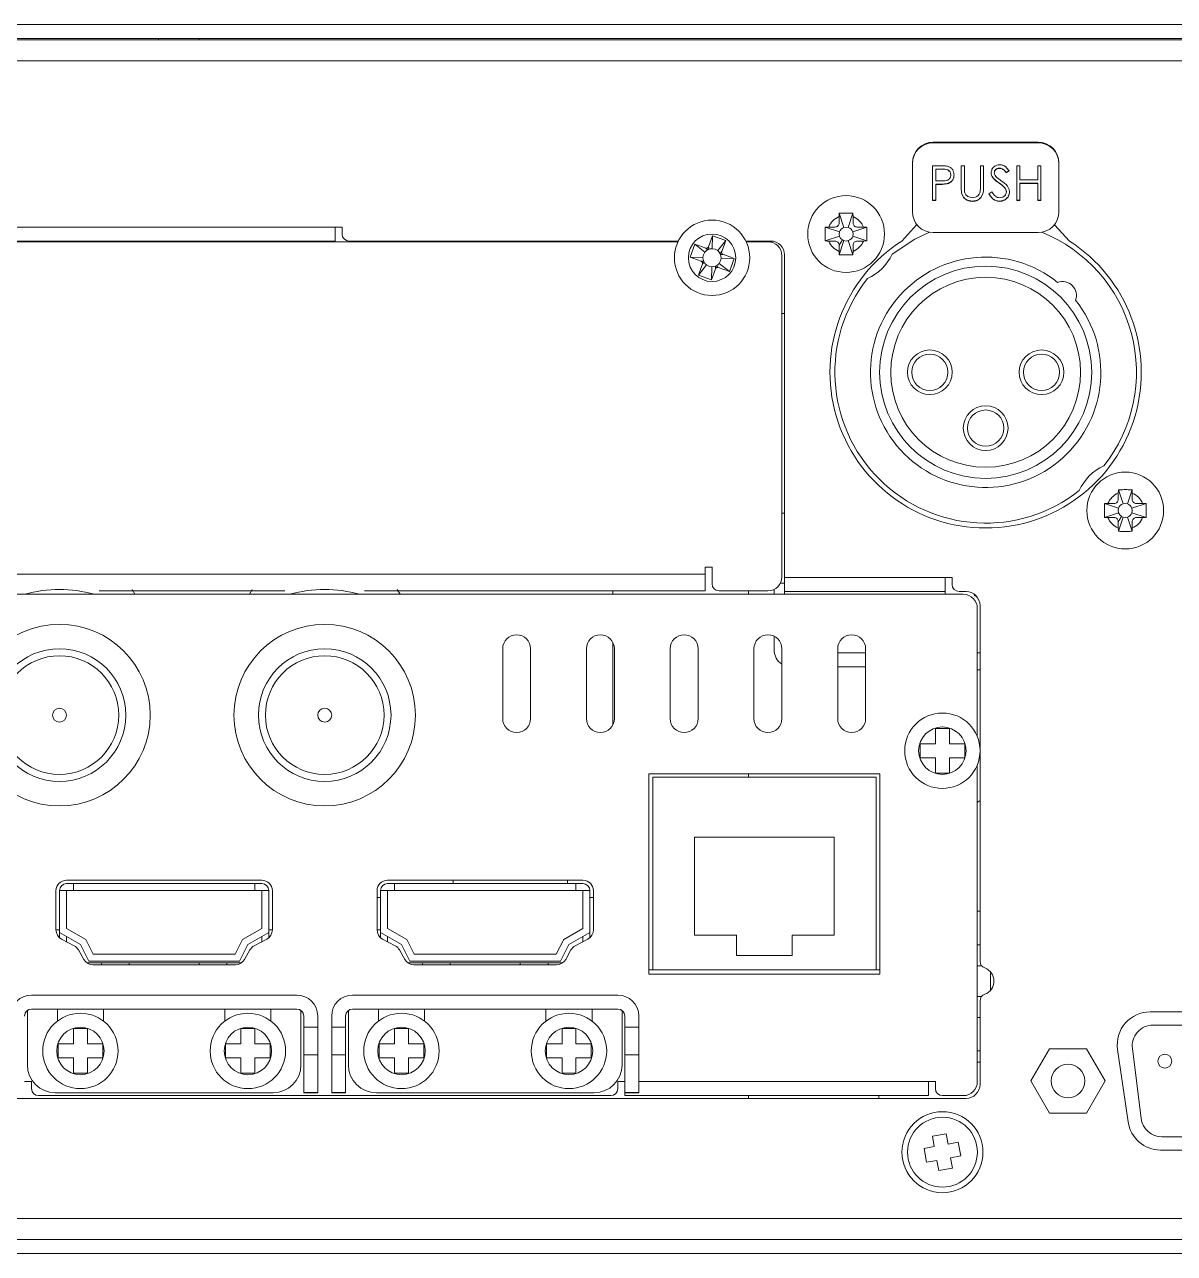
# Model space of a CAD drawing. Header units: millimetres. Extents: x 5 to 589, y 5 to 415.
# Drawn here: x 185.5 to 226.68, y 325.7 to 369.7 of the extents above; entities that cross this region are included whole.
import ezdxf

# ---------------------------------------------------------------- set-up
doc = ezdxf.new("R2010")
doc.units = ezdxf.units.MM

msp = doc.modelspace()

# ---------------------------------------------------------------- linework, layer by layer
at = {"color": 7, "linetype": 'Continuous', "lineweight": 15}
for p, q in [((83.7734, 369.699), (298.2734, 369.699)), ((83.7734, 369.199), (298.2734, 369.199)), ((190.2984, 369.199), (190.2984, 369.149)), ((191.7484, 369.149), (191.7484, 369.199)), ((84.2234, 369.149), (297.8234, 369.149)), ((84.2234, 368.399), (297.8234, 368.399)), ((218.0456, 365.4876), (218.0456, 365.4658)), ((221.7956, 365.4876), (218.0456, 365.4876)), ((221.7956, 365.4658), (218.0456, 365.4658)), ((221.7956, 365.4658), (221.7956, 365.4876)), ((217.2956, 364.7186), (217.2956, 364.7404)), ((217.2956, 364.7186), (217.2956, 362.999)), ((218.0187, 364.6468), (218.2639, 364.6468)), ((218.0187, 363.4015), (218.0187, 364.6468)), ((218.1309, 364.5277), (218.1309, 364.519)), ((218.3595, 364.5277), (218.1309, 364.5277)), ((218.3595, 364.519), (218.1309, 364.519)), ((218.1309, 364.519), (218.1309, 364.104)), ((218.3595, 364.5277), (218.3595, 364.519)), ((218.6758, 364.321), (218.6758, 364.3122)), ((219.0444, 364.6468), (219.1566, 364.6468)), ((219.0444, 363.8947), (219.0444, 364.6468)), ((219.1566, 364.6468), (219.1566, 363.9007)), ((219.7335, 364.6468), (219.8457, 364.6468)), ((219.7335, 363.9007), (219.7335, 364.6468)), ((219.8457, 364.6468), (219.8457, 363.8947)), ((220.2303, 364.402), (220.2303, 364.3933)), ((220.4136, 364.5597), (220.4136, 364.551)), ((220.7591, 364.4766), (220.6577, 364.4)), ((220.7591, 364.4679), (220.6577, 364.3913)), ((220.6577, 364.4), (220.6577, 364.3913)), ((221.0316, 364.6468), (221.1437, 364.6468)), ((221.0316, 363.4015), (221.0316, 364.6468)), ((221.1437, 364.6468), (221.1437, 364.1359)), ((221.7848, 364.6468), (221.897, 364.6468)), ((221.7848, 364.1359), (221.7848, 364.6468)), ((221.897, 364.6468), (221.897, 363.4015)), ((222.5456, 364.7404), (222.5456, 364.7186)), ((222.5456, 364.7186), (222.5456, 362.999)), ((218.1309, 364.104), (218.3498, 364.1012)), ((218.2203, 363.985), (218.1309, 363.985)), ((218.1309, 363.985), (218.1309, 363.9762)), ((218.1309, 363.9762), (218.1309, 363.4015)), ((218.2203, 363.9762), (218.1309, 363.9762)), ((218.2203, 363.985), (218.2203, 363.9762)), ((218.5386, 364.0054), (218.5386, 363.9967)), ((219.1565, 363.8911), (219.1565, 363.8824)), ((220.188, 364.2072), (220.188, 364.1985)), ((220.3928, 364.0378), (220.3928, 364.0291)), ((221.1437, 364.1359), (221.7848, 364.1359)), ((221.7848, 364.0169), (221.1437, 364.0169)), ((221.1437, 364.0169), (221.1437, 364.0082)), ((221.1437, 364.0082), (221.1437, 363.4015)), ((221.7848, 364.0082), (221.1437, 364.0082)), ((221.7848, 364.0169), (221.7848, 364.0082)), ((221.7848, 363.4015), (221.7848, 364.0082)), ((219.0667, 363.641), (219.0667, 363.6322)), ((220.038, 363.6417), (220.1436, 363.7048)), ((220.6182, 363.8393), (220.6182, 363.8306)), ((220.663, 363.717), (220.663, 363.7083)), ((218.1309, 363.4102), (218.0187, 363.4102)), ((218.1309, 363.4015), (218.0187, 363.4015)), ((219.4573, 363.3783), (219.4573, 363.3696)), ((220.4181, 363.3783), (220.4181, 363.3696)), ((221.1437, 363.4102), (221.0316, 363.4102)), ((221.1437, 363.4015), (221.0316, 363.4015)), ((221.897, 363.4102), (221.7848, 363.4102)), ((221.897, 363.4015), (221.7848, 363.4015)), ((214.6706, 362.8211), (214.6727, 362.9427)), ((214.6706, 362.8211), (214.6706, 362.599)), ((214.8415, 362.4362), (214.6727, 362.9427)), ((214.9996, 362.4362), (215.1685, 362.9427)), ((215.1685, 362.9427), (215.1706, 362.8211)), ((215.1706, 362.599), (215.1706, 362.8211)), ((196.6184, 362.449), (169.6184, 362.449)), ((196.8684, 362.449), (196.6184, 362.449)), ((196.6184, 362.449), (196.6184, 361.949)), ((196.8684, 362.199), (196.8684, 362.449)), ((210.1416, 362.1393), (209.9965, 361.7397)), ((210.1292, 361.6739), (210.1416, 362.1393)), ((210.6116, 361.9686), (210.1416, 362.1393)), ((214.1769, 362.4469), (214.2985, 362.449)), ((214.6834, 362.278), (214.1769, 362.4469)), ((214.5206, 362.449), (214.2985, 362.449)), ((215.1577, 362.278), (215.6643, 362.4469)), ((215.5427, 362.449), (215.3206, 362.449)), ((215.5427, 362.449), (215.6643, 362.4469)), ((217.4553, 362.5362), (216.9184, 361.948)), ((221.7956, 362.249), (218.0456, 362.249)), ((222.9184, 361.948), (222.384, 362.534)), ((157.342, 361.924), (208.8991, 361.924)), ((196.6184, 361.949), (169.6184, 361.949)), ((196.6184, 361.949), (196.6184, 361.924)), ((208.9112, 361.949), (197.1184, 361.949)), ((204.0284, 361.924), (204.0284, 361.949)), ((208.0956, 361.924), (208.0956, 361.949)), ((209.5009, 361.84), (209.3303, 361.37)), ((209.9005, 361.6949), (209.5009, 361.84)), ((209.8658, 361.5508), (209.5009, 361.84)), ((210.3224, 361.6037), (210.6116, 361.9686)), ((210.4664, 361.569), (210.6116, 361.9686)), ((212.2184, 361.949), (211.3299, 361.949)), ((211.342, 361.924), (212.1206, 361.924)), ((214.6834, 362.1199), (214.1769, 361.9511)), ((214.2985, 361.949), (214.5206, 361.949)), ((214.6706, 361.799), (214.7881, 361.987)), ((214.6706, 361.799), (214.6706, 361.5769)), ((214.8415, 361.9618), (214.6727, 361.4553)), ((214.7881, 361.987), (214.8415, 361.9618)), ((214.9996, 361.9618), (215.1685, 361.4553)), ((215.1577, 362.1199), (215.6643, 361.9511)), ((215.1706, 361.5769), (215.1706, 361.799)), ((215.3206, 361.949), (215.5427, 361.949)), ((215.6643, 361.9511), (215.5427, 361.949)), ((209.3303, 361.37), (209.7299, 361.2249)), ((209.7957, 361.3576), (209.3303, 361.37)), ((210.4454, 361.3403), (210.9109, 361.328)), ((210.9109, 361.328), (210.5112, 361.4731)), ((210.7402, 360.858), (210.9109, 361.328)), ((212.6206, 361.424), (212.6206, 349.924)), ((212.7184, 349.899), (212.7184, 361.449)), ((214.6727, 361.4553), (214.6706, 361.5769)), ((215.1706, 361.5769), (215.1685, 361.4553)), ((209.7747, 361.129), (209.6296, 360.7294)), ((209.9187, 361.0943), (209.6296, 360.7294)), ((210.1119, 361.0241), (210.0995, 360.5587)), ((210.0995, 360.5587), (210.2447, 360.9583)), ((210.3406, 361.0031), (210.7402, 360.858)), ((210.3753, 361.1471), (210.7402, 360.858)), ((209.6296, 360.7294), (210.0995, 360.5587)), ((212.7184, 359.349), (212.6206, 359.349)), ((224.6706, 352.9211), (224.6727, 353.0427)), ((224.6706, 352.9211), (224.6706, 352.699)), ((224.8415, 352.5362), (224.6727, 353.0427)), ((224.9996, 352.5362), (225.1685, 353.0427)), ((225.1685, 353.0427), (225.1706, 352.9211)), ((225.1706, 352.699), (225.1706, 352.9211)), ((224.1769, 352.5469), (224.2984, 352.549)), ((224.6834, 352.378), (224.1769, 352.5469)), ((224.5206, 352.549), (224.2984, 352.549)), ((225.1577, 352.378), (225.6643, 352.5469)), ((225.5427, 352.549), (225.3206, 352.549)), ((225.5427, 352.549), (225.6643, 352.5469)), ((212.6206, 352.199), (212.7184, 352.199)), ((224.6834, 352.2199), (224.1769, 352.0511)), ((224.2984, 352.049), (224.5206, 352.049)), ((224.6706, 351.899), (224.7881, 352.087)), ((224.8415, 352.0618), (224.6727, 351.5553)), ((224.7881, 352.087), (224.8415, 352.0618)), ((224.9996, 352.0618), (225.1685, 351.5553)), ((225.1577, 352.2199), (225.6643, 352.0511)), ((225.3206, 352.049), (225.5427, 352.049)), ((225.6643, 352.0511), (225.5427, 352.049)), ((224.6706, 351.899), (224.6706, 351.6769)), ((224.6727, 351.5553), (224.6706, 351.6769)), ((225.1706, 351.6769), (225.1685, 351.5553)), ((225.1706, 351.6769), (225.1706, 351.899)), ((209.8706, 350.024), (209.8706, 350.274)), ((209.8706, 350.274), (210.1206, 350.274)), ((210.1206, 350.274), (210.1206, 349.674)), ((156.3706, 350.024), (209.8706, 350.024)), ((209.8706, 350.024), (209.8706, 349.424)), ((218.4684, 349.899), (212.7184, 349.899)), ((212.7184, 349.899), (212.7184, 349.399)), ((218.7184, 349.899), (218.4684, 349.899)), ((218.4684, 349.899), (218.4684, 349.399)), ((218.7184, 349.649), (218.7184, 349.899)), ((194.8186, 349.424), (188.1726, 349.424)), ((189.3436, 349.474), (189.4447, 349.299)), ((193.5465, 349.299), (193.6475, 349.474)), ((209.8706, 349.424), (197.6726, 349.424)), ((198.8436, 349.474), (198.9447, 349.299)), ((206.5684, 349.424), (206.5684, 349.299)), ((212.1206, 349.424), (210.3706, 349.424)), ((211.4284, 349.299), (211.4284, 349.424)), ((212.3456, 349.4775), (212.3456, 349.299)), ((212.7184, 349.699), (212.5671, 349.699)), ((218.4684, 349.399), (212.7184, 349.399)), ((212.7184, 349.299), (212.7184, 349.399)), ((218.4684, 349.399), (218.4684, 349.299)), ((219.2184, 349.399), (218.9684, 349.399)), ((153.3706, 349.299), (219.1206, 349.299)), ((219.5206, 349.2974), (219.5206, 349.249)), ((219.5755, 349.249), (219.5206, 349.249)), ((219.6206, 344.2089), (219.6206, 348.799)), ((219.7184, 343.7747), (219.7184, 348.899)), ((212.3456, 347.7955), (212.3456, 347.299)), ((202.6206, 347.349), (202.6206, 344.849)), ((203.6206, 344.849), (203.6206, 347.349)), ((205.6206, 347.349), (205.6206, 344.849)), ((206.5684, 347.5713), (206.5684, 344.6267)), ((206.6206, 344.849), (206.6206, 347.349)), ((208.6206, 347.349), (208.6206, 344.849)), ((209.6206, 344.849), (209.6206, 347.349)), ((211.6206, 347.349), (211.6206, 344.849)), ((212.6206, 344.849), (212.6206, 347.349)), ((214.6206, 347.349), (214.6206, 344.849)), ((215.6206, 347.199), (214.6206, 347.199)), ((215.6206, 344.849), (215.6206, 347.349)), ((219.6206, 347.199), (219.7184, 347.199)), ((214.6206, 346.699), (215.6206, 346.699)), ((218.6206, 344.499), (218.1206, 344.499)), ((218.1206, 344.499), (218.1206, 343.949)), ((218.6206, 343.949), (218.6206, 344.499)), ((217.5706, 343.949), (217.5706, 343.449)), ((218.1206, 343.949), (217.5706, 343.949)), ((219.1706, 343.949), (218.6206, 343.949)), ((219.1706, 343.449), (219.1706, 343.949)), ((217.5706, 343.449), (218.1206, 343.449)), ((218.1206, 343.449), (218.1206, 342.899)), ((218.6206, 343.449), (219.1706, 343.449)), ((218.6206, 342.899), (218.6206, 343.449)), ((219.7184, 336.1561), (219.7184, 343.6232)), ((207.8581, 342.874), (207.8581, 335.699)), ((216.1331, 342.874), (207.8581, 342.874)), ((211.4284, 342.749), (211.4284, 342.874)), ((216.1331, 335.699), (216.1331, 342.874)), ((218.1206, 342.899), (218.6206, 342.899)), ((219.6206, 331.849), (219.6206, 343.1891)), ((207.9956, 342.749), (215.9956, 342.749)), ((207.9956, 342.749), (207.9956, 335.849)), ((215.9956, 342.749), (215.9956, 335.849)), ((214.4956, 340.599), (209.4956, 340.599)), ((209.4956, 340.599), (209.4956, 337.099)), ((214.4956, 337.099), (214.4956, 340.599)), ((193.9956, 339.0615), (186.9956, 339.0615)), ((186.9956, 338.939), (187.2456, 338.939)), ((187.2456, 338.939), (193.7456, 338.939)), ((187.2456, 338.939), (187.2456, 338.689)), ((193.7456, 338.939), (193.7456, 338.689)), ((193.7456, 338.939), (193.9956, 338.939)), ((205.4956, 339.0615), (198.4956, 339.0615)), ((198.4956, 338.939), (198.7456, 338.939)), ((198.7456, 338.939), (198.7456, 338.689)), ((198.7456, 338.939), (205.2456, 338.939)), ((200.8456, 339.0615), (200.8456, 338.939)), ((204.9456, 338.939), (204.9456, 339.0615)), ((205.2456, 338.939), (205.2456, 338.689)), ((205.2456, 338.939), (205.4956, 338.939)), ((186.6206, 338.6865), (186.6206, 337.2865)), ((186.9956, 338.689), (186.7456, 338.689)), ((186.7456, 338.689), (186.7456, 337.189)), ((187.2456, 338.689), (186.9956, 338.689)), ((186.9956, 338.689), (186.9956, 337.3347)), ((193.7456, 338.689), (187.2456, 338.689)), ((193.9956, 338.689), (193.7456, 338.689)), ((194.2456, 338.689), (193.9956, 338.689)), ((193.9956, 337.3347), (193.9956, 338.689)), ((194.2456, 337.189), (194.2456, 338.689)), ((194.3706, 337.2865), (194.3706, 338.6865)), ((198.1206, 338.6865), (198.1206, 337.2865)), ((198.2456, 338.449), (198.1206, 338.449)), ((198.4956, 338.689), (198.2456, 338.689)), ((198.2456, 338.689), (198.2456, 337.189)), ((198.7456, 338.689), (198.4956, 338.689)), ((198.4956, 338.689), (198.4956, 337.3347)), ((205.2456, 338.689), (198.7456, 338.689)), ((205.4956, 338.689), (205.2456, 338.689)), ((205.7456, 338.689), (205.4956, 338.689)), ((205.4956, 337.3347), (205.4956, 338.689)), ((205.7456, 337.189), (205.7456, 338.689)), ((205.8706, 338.449), (205.7456, 338.449)), ((205.8706, 337.2865), (205.8706, 338.6865)), ((219.6206, 337.949), (219.7184, 337.949)), ((186.7456, 337.284), (186.6206, 337.284)), ((186.7456, 337.189), (187.4956, 336.764)), ((186.7456, 337.189), (186.7456, 337.007)), ((186.9956, 337.3347), (187.6851, 336.9439)), ((186.9956, 337.0473), (186.9956, 336.8615)), ((193.306, 336.9439), (193.9956, 337.3347)), ((193.4956, 336.764), (194.2456, 337.189)), ((193.9956, 337.0473), (193.9956, 336.8615)), ((194.3706, 337.284), (194.2456, 337.284)), ((194.2456, 337.189), (194.2456, 337.007)), ((198.2456, 337.284), (198.1206, 337.284)), ((198.2456, 337.189), (198.9956, 336.764)), ((198.2456, 337.189), (198.2456, 337.007)), ((198.4956, 337.3347), (199.1851, 336.9439)), ((198.4956, 337.0473), (198.4956, 336.8615)), ((204.806, 336.9439), (205.4956, 337.3347)), ((204.9956, 336.764), (205.7456, 337.189)), ((205.4956, 337.0473), (205.4956, 336.8615)), ((205.7456, 337.189), (205.7456, 337.007)), ((209.4956, 337.099), (210.9956, 337.099)), ((210.9956, 337.099), (210.9956, 336.3678)), ((212.9956, 337.099), (214.4956, 337.099)), ((212.9956, 336.3678), (212.9956, 337.099)), ((186.8191, 336.9556), (187.2736, 336.7132)), ((187.4956, 336.764), (187.7956, 336.164)), ((187.6851, 336.9439), (187.9501, 336.414)), ((193.0411, 336.414), (193.306, 336.9439)), ((193.1956, 336.164), (193.4956, 336.764)), ((193.7176, 336.7132), (194.172, 336.9556)), ((198.3191, 336.9556), (198.7736, 336.7132)), ((198.9956, 336.764), (199.2956, 336.164)), ((199.1851, 336.9439), (199.4501, 336.414)), ((204.5411, 336.414), (204.806, 336.9439)), ((204.6956, 336.164), (204.9956, 336.764)), ((205.2176, 336.7132), (205.672, 336.9556)), ((219.7184, 336.749), (219.6206, 336.749)), ((187.4243, 336.5656), (187.6132, 336.2283)), ((187.7956, 336.164), (193.1956, 336.164)), ((187.9501, 336.414), (193.0411, 336.414)), ((193.378, 336.2283), (193.5668, 336.5656)), ((198.9243, 336.5656), (199.1132, 336.2283)), ((199.2956, 336.164), (204.6956, 336.164)), ((199.4501, 336.414), (204.5411, 336.414)), ((204.878, 336.2283), (205.0668, 336.5656)), ((210.9956, 336.3678), (212.9956, 336.3678)), ((188.2456, 336.099), (187.7331, 336.099)), ((187.9404, 336.0365), (193.0508, 336.0365)), ((188.2456, 336.099), (188.2456, 336.0365)), ((188.2456, 336.099), (189.2456, 336.099)), ((189.2456, 336.099), (189.2456, 336.0365)), ((191.7456, 336.099), (189.2456, 336.099)), ((191.7456, 336.099), (191.7456, 336.0365)), ((191.7456, 336.099), (192.7456, 336.099)), ((193.2581, 336.099), (192.7456, 336.099)), ((192.7456, 336.099), (192.7456, 336.0365)), ((199.7456, 336.099), (199.2331, 336.099)), ((199.4404, 336.0365), (204.5508, 336.0365)), ((199.7456, 336.099), (199.7456, 336.0365)), ((199.7456, 336.099), (200.7456, 336.099)), ((200.7456, 336.099), (200.7456, 336.0365)), ((203.2456, 336.099), (200.7456, 336.099)), ((203.2456, 336.099), (203.2456, 336.0365)), ((203.2456, 336.099), (204.2456, 336.099)), ((204.7581, 336.099), (204.2456, 336.099)), ((204.2456, 336.099), (204.2456, 336.0365)), ((207.8581, 335.849), (207.9956, 335.849)), ((207.9956, 335.849), (215.9956, 335.849)), ((215.9956, 335.849), (216.1331, 335.849)), ((219.774, 335.999), (219.6206, 335.999)), ((220.0956, 335.7773), (220.0956, 335.1207)), ((207.8581, 335.699), (216.1331, 335.699)), ((185.7456, 334.949), (195.2456, 334.949)), ((197.2456, 334.949), (206.7456, 334.949)), ((219.774, 334.899), (219.6206, 334.899)), ((185.7456, 334.449), (195.2456, 334.449)), ((186.6706, 334.449), (186.6706, 334.0176)), ((188.3206, 334.0176), (188.3206, 334.449)), ((192.6706, 334.449), (192.6706, 334.0176)), ((194.3206, 334.0176), (194.3206, 334.449)), ((197.2456, 334.449), (206.7456, 334.449)), ((198.1706, 334.449), (198.1706, 334.0176)), ((199.8206, 334.0176), (199.8206, 334.449)), ((204.1706, 334.449), (204.1706, 334.0176)), ((205.8206, 334.0176), (205.8206, 334.449)), ((219.7184, 331.749), (219.7184, 334.7419)), ((185.5956, 332.449), (185.5956, 334.399)), ((195.3956, 332.449), (195.3956, 334.399)), ((195.4956, 334.199), (195.4956, 333.7961)), ((195.9956, 334.199), (195.9956, 333.7961)), ((196.4956, 333.7961), (196.4956, 334.199)), ((196.9956, 333.7961), (196.9956, 334.199)), ((197.0956, 332.449), (197.0956, 334.399)), ((206.8956, 332.449), (206.8956, 334.399)), ((206.9956, 334.199), (206.9956, 333.7961)), ((207.4956, 334.199), (207.4956, 333.7961)), ((219.7184, 334.149), (219.6206, 334.149)), ((243.4859, 334.349), (225.8109, 334.349)), ((187.2456, 333.749), (187.2456, 333.199)), ((187.7456, 333.749), (187.2456, 333.749)), ((187.7456, 333.199), (187.7456, 333.749)), ((193.7456, 333.749), (193.2456, 333.749)), ((193.2456, 333.749), (193.2456, 333.199)), ((193.7456, 333.199), (193.7456, 333.749)), ((195.4956, 333.7961), (195.9956, 333.7961)), ((195.4956, 332.8097), (195.4956, 333.7961)), ((195.9956, 333.7961), (195.9956, 332.8097)), ((196.4956, 333.7961), (196.9956, 333.7961)), ((196.4956, 332.8097), (196.4956, 333.7961)), ((196.9956, 333.7961), (196.9956, 332.8097)), ((199.2456, 333.749), (198.7456, 333.749)), ((198.7456, 333.749), (198.7456, 333.199)), ((199.2456, 333.199), (199.2456, 333.749)), ((204.7456, 333.749), (204.7456, 333.199)), ((205.2456, 333.749), (204.7456, 333.749)), ((205.2456, 333.199), (205.2456, 333.749)), ((206.9956, 333.7961), (207.4956, 333.7961)), ((206.9956, 332.8097), (206.9956, 333.7961)), ((207.4956, 333.7961), (207.4956, 332.8097)), ((243.371, 333.874), (225.9202, 333.874)), ((187.2456, 333.199), (186.6956, 333.199)), ((186.6956, 333.199), (186.6956, 332.699)), ((188.2956, 333.199), (187.7456, 333.199)), ((188.2956, 332.699), (188.2956, 333.199)), ((193.2456, 333.199), (192.6956, 333.199)), ((192.6956, 333.199), (192.6956, 332.699)), ((194.2956, 333.199), (193.7456, 333.199)), ((194.2956, 332.699), (194.2956, 333.199)), ((198.1956, 333.199), (198.1956, 332.699)), ((198.7456, 333.199), (198.1956, 333.199)), ((199.7956, 333.199), (199.2456, 333.199)), ((199.7956, 332.699), (199.7956, 333.199)), ((204.7456, 333.199), (204.1956, 333.199)), ((204.1956, 333.199), (204.1956, 332.699)), ((205.7956, 333.199), (205.2456, 333.199)), ((205.7956, 332.699), (205.7956, 333.199)), ((186.6956, 332.699), (187.2456, 332.699)), ((187.2456, 332.699), (187.2456, 332.149)), ((187.7456, 332.149), (187.7456, 332.699)), ((187.7456, 332.699), (188.2956, 332.699)), ((192.6956, 332.699), (193.2456, 332.699)), ((193.2456, 332.699), (193.2456, 332.149)), ((193.7456, 332.149), (193.7456, 332.699)), ((193.7456, 332.699), (194.2956, 332.699)), ((195.9956, 332.8097), (195.4956, 332.8097)), ((195.4956, 331.4626), (195.4956, 332.8097)), ((195.9956, 331.4626), (195.9956, 332.8097)), ((196.9956, 332.8097), (196.4956, 332.8097)), ((196.4956, 331.4626), (196.4956, 332.8097)), ((196.9956, 332.8097), (196.9956, 331.4626)), ((198.1956, 332.699), (198.7456, 332.699)), ((198.7456, 332.699), (198.7456, 332.149)), ((199.2456, 332.149), (199.2456, 332.699)), ((199.2456, 332.699), (199.7956, 332.699)), ((204.1956, 332.699), (204.7456, 332.699)), ((204.7456, 332.699), (204.7456, 332.149)), ((205.2456, 332.699), (205.7956, 332.699)), ((205.2456, 332.149), (205.2456, 332.699)), ((207.4956, 332.8097), (206.9956, 332.8097)), ((206.9956, 331.4626), (206.9956, 332.8097)), ((207.4956, 331.4626), (207.4956, 332.8097)), ((219.6206, 332.949), (219.7184, 332.949)), ((222.2066, 333.024), (221.5427, 331.874)), ((223.5345, 333.024), (222.2066, 333.024)), ((224.1985, 331.874), (223.5345, 333.024)), ((224.648, 333.0063), (225.023, 330.4063)), ((225.1759, 333.031), (225.4884, 330.531)), ((219.6206, 332.549), (219.7184, 332.549)), ((185.7456, 331.849), (185.4956, 331.849)), ((185.7456, 331.849), (185.7456, 331.599)), ((187.2456, 332.149), (187.7456, 332.149)), ((193.2456, 332.149), (193.7456, 332.149)), ((198.7456, 332.149), (199.2456, 332.149)), ((204.7456, 332.149), (205.2456, 332.149)), ((206.9956, 331.849), (206.7456, 331.849)), ((206.7456, 331.599), (206.7456, 331.849)), ((217.8706, 331.849), (218.1206, 331.849)), ((217.8706, 331.849), (217.8706, 331.349)), ((218.1206, 331.849), (218.1206, 331.599)), ((221.5427, 331.874), (222.2066, 330.724)), ((223.5345, 330.724), (224.1985, 331.874)), ((185.9956, 331.349), (206.4956, 331.349)), ((194.3956, 331.449), (186.5956, 331.449)), ((195.4956, 331.4626), (195.9956, 331.4626)), ((195.4956, 331.449), (195.4956, 331.4626)), ((195.9956, 331.449), (195.4956, 331.449)), ((195.9956, 331.4626), (195.9956, 331.449)), ((196.4956, 331.4626), (196.9956, 331.4626)), ((196.4956, 331.449), (196.4956, 331.4626)), ((196.9956, 331.449), (196.4956, 331.449)), ((196.9956, 331.4626), (196.9956, 331.449)), ((205.8956, 331.449), (198.0956, 331.449)), ((206.9956, 331.4626), (207.4956, 331.4626)), ((206.9956, 331.449), (206.9956, 331.4626)), ((206.9956, 331.349), (206.9956, 331.449)), ((207.4956, 331.449), (206.9956, 331.449)), ((217.8706, 331.349), (206.9956, 331.349)), ((207.4956, 331.4626), (207.4956, 331.449)), ((211.4284, 331.249), (211.4284, 331.349)), ((216.0956, 331.249), (216.0956, 331.349)), ((218.3706, 331.349), (219.1206, 331.349)), ((153.2684, 331.249), (219.2184, 331.249)), ((222.2066, 330.724), (223.5345, 330.724)), ((218.5032, 329.9845), (218.0119, 329.8918)), ((218.0119, 329.8918), (218.0814, 329.5233)), ((218.5728, 329.616), (218.5032, 329.9845)), ((218.9413, 329.6855), (218.5728, 329.616)), ((219.0339, 329.1942), (218.9413, 329.6855)), ((226.2326, 329.874), (243.0585, 329.874)), ((218.0814, 329.5233), (217.7129, 329.4538)), ((217.7129, 329.4538), (217.8056, 328.9625)), ((218.6654, 329.1247), (219.0339, 329.1942)), ((218.735, 328.7562), (218.6654, 329.1247)), ((226.1859, 329.399), (243.1109, 329.399)), ((217.8056, 328.9625), (218.1741, 329.032)), ((218.1741, 329.032), (218.2436, 328.6635)), ((218.2436, 328.6635), (218.735, 328.7562)), ((298.3734, 326.199), (83.6734, 326.199)), ((298.3734, 325.699), (83.6734, 325.699))]:
    msp.add_line(p, q, dxfattribs=at)
at = {"color": 8, "linetype": 'Continuous', "lineweight": 15}
for p, q in [((205.5284, 361.949), (205.5284, 361.924)), ((212.2456, 361.9081), (212.2456, 361.9483)), ((219.7184, 346.599), (219.6206, 346.599)), ((217.8706, 331.849), (207.4956, 331.849)), ((84.2234, 326.949), (269.6234, 326.949))]:
    msp.add_line(p, q, dxfattribs=at)
at = {"color": 7, "linetype": 'Continuous', "lineweight": 15, "flags": 128}
for points in [[(214.6834, 362.278), (214.6706, 362.199), (214.6834, 362.1199)], [(214.9996, 362.4362), (214.9206, 362.449), (214.8415, 362.4362)], [(215.1577, 362.1199), (215.1706, 362.199), (215.1577, 362.278)], [(217.911, 362.2611), (217.3876, 362.0181), (216.5665, 361.4811)], [(214.6834, 362.1199), (214.7241, 362.0443), (214.7881, 361.987)], [(214.8415, 361.9618), (214.9206, 361.949), (214.9996, 361.9618)], [(209.8658, 361.5508), (209.8147, 361.46), (209.7957, 361.3576)], [(209.7957, 361.3576), (209.8023, 361.2827), (209.8261, 361.2114)], [(209.983, 361.6434), (209.919, 361.604), (209.8658, 361.5508)], [(210.1292, 361.6739), (210.0543, 361.6672), (209.983, 361.6434)], [(210.3224, 361.6037), (210.2316, 361.6548), (210.1292, 361.6739)], [(210.415, 361.4865), (210.3756, 361.5506), (210.3224, 361.6037)], [(210.3753, 361.1471), (210.4264, 361.2379), (210.4454, 361.3403)], [(210.4454, 361.3403), (210.4388, 361.4152), (210.415, 361.4865)], [(209.8261, 361.2114), (209.8656, 361.1474), (209.9187, 361.0943)], [(209.9187, 361.0943), (210.0095, 361.0432), (210.1119, 361.0241)], [(210.1119, 361.0241), (210.1868, 361.0308), (210.2581, 361.0545)], [(210.2581, 361.0545), (210.3221, 361.094), (210.3753, 361.1471)], [(224.9996, 352.5362), (224.9206, 352.549), (224.8415, 352.5362)], [(224.6834, 352.378), (224.6706, 352.299), (224.6834, 352.2199)], [(224.6834, 352.2199), (224.7241, 352.1443), (224.7881, 352.087)], [(224.8415, 352.0618), (224.9206, 352.049), (224.9996, 352.0618)], [(225.1577, 352.2199), (225.1706, 352.299), (225.1577, 352.378)], [(219.6206, 341.8479), (219.6511, 341.8675), (219.7184, 341.9167)]]:
    msp.add_lwpolyline(points, dxfattribs=at)
at = {"color": 7, "linetype": 'Continuous', "lineweight": 15}
for centre, radius in [((214.9206, 362.199), 1.375), ((210.1206, 361.349), 1.35), ((210.1206, 361.349), 0.85), ((219.9206, 357.249), 3.8), ((219.9206, 357.249), 3.4), ((217.9206, 357.249), 0.8), ((217.9206, 357.249), 0.65), ((221.9206, 357.249), 0.8), ((221.9206, 357.249), 0.65), ((219.9206, 355.249), 0.8), ((219.9206, 355.249), 0.65), ((224.9206, 352.299), 1.375), ((186.7456, 344.974), 3.25), ((196.2456, 344.974), 3.25), ((186.7456, 344.974), 2.375), ((196.2456, 344.974), 2.375), ((186.7456, 344.974), 2.125), ((196.2456, 344.974), 2.125), ((186.7456, 344.974), 0.25), ((196.2456, 344.974), 0.25), ((218.3706, 343.699), 1.35), ((218.3706, 343.699), 0.85), ((187.4956, 332.949), 1.35), ((193.4956, 332.949), 1.35), ((198.9956, 332.949), 1.35), ((204.9956, 332.949), 1.35), ((187.4956, 332.949), 0.85), ((193.4956, 332.949), 0.85), ((198.9956, 332.949), 0.85), ((204.9956, 332.949), 0.85), ((226.3356, 332.584), 0.25), ((222.8706, 331.874), 0.6), ((218.3734, 329.324), 1.45), ((218.3734, 329.324), 1.25)]:
    msp.add_circle(centre, radius, dxfattribs=at)
for centre, radius, start, end in [((218.0441, 364.739), 0.7486, 89.891, 179.89045), ((218.0441, 364.7172), 0.7486, 89.891, 179.89045), ((221.797, 364.739), 0.7486, 0.11006, 90.10864), ((221.797, 364.7172), 0.7486, 0.11006, 90.10864), ((214.9206, 362.199), 0.6705, 111.89302, 158.10698), ((214.5208, 362.5988), 0.1498, 269.92057, 0.08014), ((214.9206, 362.199), 0.6705, 21.89302, 68.10698), ((215.3204, 362.5988), 0.1498, 179.91946, 270.07983), ((218.0456, 362.999), 0.75, 180, 270), ((221.7956, 362.999), 0.75, 270, 0), ((197.1184, 362.199), 0.25, 180, 270), ((214.9202, 362.1993), 0.2495, 108.38252, 161.61681), ((214.9209, 362.1993), 0.2495, 18.38256, 71.61744), ((219.9206, 357.249), 5.4, 321.60206, 68.15264), ((212.1206, 361.424), 0.5, 0, 90), ((212.2184, 361.449), 0.5, 0, 90), ((214.9206, 362.199), 0.6705, 201.89302, 248.10698), ((219.9184, 357.249), 5.575, 122.55552, 57.44448), ((214.5208, 361.7992), 0.1498, 359.92078, 90.07851), ((214.9209, 362.1986), 0.2496, 288.38451, 341.61684), ((214.9206, 362.199), 0.6705, 291.89302, 338.10698), ((215.3204, 361.7992), 0.1498, 89.923, 180.07771), ((214.9706, 362.199), 1.75, 294.22044, 335.77956), ((219.9206, 357.249), 4.125, 51.30947, 38.69053), ((219.9206, 357.249), 5.4, 141.60206, 308.39794), ((222.6706, 359.999), 0.5, 339.95166, 110.04834), ((224.8706, 352.299), 1.75, 114.22044, 155.77956), ((224.9206, 352.299), 0.6705, 111.89302, 158.10698), ((224.9206, 352.299), 0.6705, 21.89302, 68.10698), ((224.5208, 352.6988), 0.1498, 269.92061, 0.07939), ((224.9202, 352.2993), 0.2496, 108.38431, 161.61637), ((224.9209, 352.2993), 0.2496, 18.38516, 71.61552), ((225.3204, 352.6988), 0.1498, 179.91968, 270.08032), ((224.9206, 352.299), 0.6705, 201.89302, 248.10698), ((224.5208, 351.8992), 0.1498, 359.91989, 90.0794), ((224.9209, 352.2986), 0.2496, 288.38428, 341.61437), ((224.9206, 352.299), 0.6705, 291.89302, 338.10698), ((225.3204, 351.8992), 0.1498, 89.92008, 180.08063), ((212.1206, 349.924), 0.5, 270, 0), ((186.7456, 344.974), 4.5, 90, 106.03127), ((186.7456, 344.974), 4.5, 73.96873, 90), ((196.2456, 344.974), 4.5, 90, 106.03127), ((196.2456, 344.974), 4.5, 73.96873, 90), ((210.3706, 349.674), 0.25, 180, 270), ((218.9684, 349.649), 0.25, 180, 270), ((219.2184, 348.899), 0.5, 0, 90), ((219.1206, 348.799), 0.5, 0, 90), ((203.1206, 347.349), 0.5, 0, 180), ((206.1206, 347.349), 0.5, 0, 180), ((209.1206, 347.349), 0.5, 0, 180), ((212.1206, 347.349), 0.5, 0, 180), ((215.1206, 347.349), 0.5, 0, 180), ((212.9456, 347.299), 0.6, 180, 237.20283), ((203.1206, 344.849), 0.5, 180, 0), ((206.1206, 344.849), 0.5, 180, 0), ((209.1206, 344.849), 0.5, 180, 0), ((212.1206, 344.849), 0.5, 180, 0), ((215.1206, 344.849), 0.5, 180, 0), ((186.9956, 338.6865), 0.375, 90, 180), ((186.9956, 338.689), 0.25, 90, 180), ((193.9956, 338.6865), 0.375, 0, 90), ((193.9956, 338.689), 0.25, 0, 90), ((198.4956, 338.6865), 0.375, 90, 180), ((198.4956, 338.689), 0.25, 90, 180), ((205.4956, 338.6865), 0.375, 0, 90), ((205.4956, 338.689), 0.25, 0, 90), ((186.9956, 337.2865), 0.375, 180, 241.92751), ((193.9956, 337.2865), 0.375, 298.07249, 0), ((198.4956, 337.2865), 0.375, 180, 241.92751), ((205.4956, 337.2865), 0.375, 298.07249, 0), ((187.0971, 336.3823), 0.375, 29.24883, 61.92751), ((193.894, 336.3823), 0.375, 118.07249, 150.75117), ((198.5971, 336.3823), 0.375, 29.24883, 61.92751), ((205.394, 336.3823), 0.375, 118.07249, 150.75117), ((187.9404, 336.4115), 0.375, 209.24883, 270), ((193.0508, 336.4115), 0.375, 270, 330.75117), ((199.4404, 336.4115), 0.375, 209.24883, 270), ((204.5508, 336.4115), 0.375, 270, 330.75117), ((219.9684, 336.1561), 0.25, 180, 250.52878), ((219.7184, 335.449), 0.5, 289.47122, 70.52878), ((185.7456, 334.199), 0.75, 90, 180), ((195.2456, 334.199), 0.75, 0, 90), ((197.2456, 334.199), 0.75, 90, 180), ((206.7456, 334.199), 0.75, 0, 90), ((219.9684, 334.7419), 0.25, 109.47122, 180), ((185.7456, 334.199), 0.25, 90, 180), ((195.2456, 334.199), 0.25, 0, 90), ((197.2456, 334.199), 0.25, 90, 180), ((206.7456, 334.199), 0.25, 0, 90), ((225.8109, 333.174), 1.175, 90, 188.20722), ((225.9202, 333.124), 0.75, 90, 187.12502), ((186.5956, 332.449), 1, 180, 270), ((194.3956, 332.449), 1, 270, 0), ((198.0956, 332.449), 1, 180, 270), ((205.8956, 332.449), 1, 270, 0), ((219.1206, 331.849), 0.5, 270, 0), ((185.9956, 331.599), 0.25, 180, 270), ((206.4956, 331.599), 0.25, 270, 0), ((218.3706, 331.599), 0.25, 180, 270), ((219.2184, 331.749), 0.5, 270, 0), ((226.2327, 330.624), 0.75, 187.12502, 270), ((226.1859, 330.574), 1.175, 188.20722, 270)]:
    msp.add_arc(centre, radius, start, end, dxfattribs=at)
for points, knots in [([(218.2639, 364.6468), (218.3173, 364.6469), (218.4127, 364.6472), (218.5071, 364.6339), (218.5486, 364.628)], [0, 0, 0, 0, 0.5603151, 1, 1, 1, 1]), ([(218.6758, 364.321), (218.6701, 364.3567), (218.6616, 364.4105), (218.6156, 364.4666), (218.5273, 364.5297), (218.434, 364.5286), (218.3595, 364.5277)], [0, 0, 0, 0, 0.2489709, 0.3747263, 0.5003799, 1, 1, 1, 1]), ([(218.6758, 364.3122), (218.6701, 364.348), (218.6616, 364.4018), (218.6156, 364.4579), (218.5273, 364.521), (218.434, 364.5199), (218.3595, 364.519)], [0, 0, 0, 0, 0.248969, 0.3747327, 0.5003836, 1, 1, 1, 1]), ([(218.788, 364.3215), (218.785, 364.2804), (218.7791, 364.1984), (218.7164, 364.0985), (218.6313, 364.034), (218.5695, 364.0149), (218.5386, 364.0054)], [0, 0, 0, 0, 0.2801043, 0.5593218, 0.7794604, 1, 1, 1, 1]), ([(218.5486, 364.628), (218.5866, 364.6144), (218.6625, 364.5871), (218.741, 364.5028), (218.7825, 364.4072), (218.7861, 364.3442), (218.788, 364.3127)], [0, 0, 0, 0, 0.27970494, 0.55937641, 0.77950681, 1, 1, 1, 1]), ([(220.1181, 364.3881), (220.1235, 364.4323), (220.1343, 364.5207), (220.2197, 364.6167), (220.3218, 364.6698), (220.3913, 364.6757), (220.4261, 364.6787)], [0, 0, 0, 0, 0.2795549, 0.5587981, 0.7793748, 1, 1, 1, 1]), ([(220.188, 364.2072), (220.1659, 364.2395), (220.1266, 364.2972), (220.1207, 364.3664), (220.1181, 364.3968)], [0, 0, 0, 0, 0.55983198, 1, 1, 1, 1]), ([(220.188, 364.1985), (220.1659, 364.2308), (220.1266, 364.2885), (220.1207, 364.3576), (220.1181, 364.3881)], [0, 0, 0, 0, 0.5598489, 1, 1, 1, 1]), ([(220.4136, 364.5597), (220.3882, 364.5577), (220.3375, 364.5538), (220.2765, 364.515), (220.2364, 364.4617), (220.2323, 364.4219), (220.2303, 364.402)], [0, 0, 0, 0, 0.280274, 0.5599366, 0.7799222, 1, 1, 1, 1]), ([(220.4136, 364.551), (220.3882, 364.549), (220.3375, 364.5451), (220.2765, 364.5063), (220.2364, 364.453), (220.2323, 364.4132), (220.2303, 364.3933)], [0, 0, 0, 0, 0.2802746, 0.5599344, 0.7799312, 1, 1, 1, 1]), ([(220.2303, 364.3933), (220.2318, 364.3759), (220.2347, 364.3412), (220.2618, 364.2839), (220.2933, 364.252), (220.3127, 364.2324)], [0, 0, 0, 0, 0.2799448, 0.5597838, 1, 1, 1, 1]), ([(220.6577, 364.4), (220.6361, 364.4268), (220.6005, 364.4709), (220.5419, 364.5242), (220.4806, 364.5545), (220.4359, 364.558), (220.4136, 364.5597)], [0, 0, 0, 0, 0.3404112, 0.5604871, 0.7801833, 1, 1, 1, 1]), ([(220.6577, 364.3913), (220.6361, 364.4181), (220.6005, 364.4622), (220.5419, 364.5155), (220.4806, 364.5458), (220.4359, 364.5492), (220.4136, 364.551)], [0, 0, 0, 0, 0.3404038, 0.560481, 0.7801803, 1, 1, 1, 1]), ([(220.4261, 364.6787), (220.4646, 364.6749), (220.5416, 364.6675), (220.662, 364.5942), (220.7223, 364.5158), (220.7591, 364.4679)], [0, 0, 0, 0, 0.2797479, 0.5595041, 1, 1, 1, 1]), ([(218.5386, 364.0054), (218.4794, 363.998), (218.3737, 363.9847), (218.2672, 363.9849), (218.2203, 363.985)], [0, 0, 0, 0, 0.5596936, 1, 1, 1, 1]), ([(218.5386, 363.9967), (218.4794, 363.9893), (218.3737, 363.976), (218.2672, 363.9762), (218.2203, 363.9762)], [0, 0, 0, 0, 0.559693, 1, 1, 1, 1]), ([(218.3498, 364.1012), (218.4259, 364.1009), (218.5212, 364.1006), (218.6135, 364.1629), (218.6616, 364.2201), (218.6701, 364.2755), (218.6758, 364.3122)], [0, 0, 0, 0, 0.4997212, 0.6253497, 0.7510842, 1, 1, 1, 1]), ([(218.788, 364.3127), (218.785, 364.2717), (218.7791, 364.1897), (218.7164, 364.0898), (218.6313, 364.0253), (218.5695, 364.0062), (218.5386, 363.9967)], [0, 0, 0, 0, 0.28009426, 0.55932024, 0.77945644, 1, 1, 1, 1]), ([(219.0667, 363.641), (219.0587, 363.6896), (219.0444, 363.7765), (219.0444, 363.8646), (219.0444, 363.9034)], [0, 0, 0, 0, 0.5595044, 1, 1, 1, 1]), ([(219.0667, 363.6322), (219.0587, 363.6809), (219.0444, 363.7678), (219.0444, 363.8559), (219.0444, 363.8947)], [0, 0, 0, 0, 0.5594961, 1, 1, 1, 1]), ([(219.1566, 363.9007), (219.1565, 363.8697), (219.1563, 363.8144), (219.16, 363.7593), (219.1616, 363.735)], [0, 0, 0, 0, 0.5601236, 1, 1, 1, 1]), ([(219.8457, 363.9034), (219.8446, 363.834), (219.8425, 363.696), (219.7671, 363.5122), (219.6216, 363.3959), (219.5121, 363.3842), (219.4573, 363.3783)], [0, 0, 0, 0, 0.2816534, 0.5601103, 0.7800807, 1, 1, 1, 1]), ([(219.8457, 363.8947), (219.8446, 363.8253), (219.8425, 363.6873), (219.7671, 363.5034), (219.6216, 363.3872), (219.5121, 363.3754), (219.4573, 363.3696)], [0, 0, 0, 0, 0.2816542, 0.5601102, 0.7800792, 1, 1, 1, 1]), ([(219.7207, 363.7073), (219.7255, 363.7433), (219.7339, 363.8074), (219.7336, 363.8722), (219.7335, 363.9007)], [0, 0, 0, 0, 0.5596371, 1, 1, 1, 1]), ([(220.3928, 364.0378), (220.352, 364.0665), (220.2793, 364.1177), (220.2159, 364.1799), (220.188, 364.2072)], [0, 0, 0, 0, 0.5604117, 1, 1, 1, 1]), ([(220.3928, 364.0291), (220.352, 364.0578), (220.2793, 364.109), (220.2159, 364.1712), (220.188, 364.1985)], [0, 0, 0, 0, 0.5604104, 1, 1, 1, 1]), ([(220.3127, 364.2324), (220.3435, 364.2086), (220.3986, 364.166), (220.4556, 364.126), (220.4807, 364.1084)], [0, 0, 0, 0, 0.5599063, 1, 1, 1, 1]), ([(220.6182, 363.8393), (220.5796, 363.8803), (220.5108, 363.9537), (220.4289, 364.0121), (220.3928, 364.0378)], [0, 0, 0, 0, 0.5594945, 1, 1, 1, 1]), ([(220.6182, 363.8306), (220.5796, 363.8716), (220.5108, 363.945), (220.4289, 364.0034), (220.3928, 364.0291)], [0, 0, 0, 0, 0.559493, 1, 1, 1, 1]), ([(220.4807, 364.1084), (220.559, 364.0506), (220.6682, 363.9701), (220.7611, 363.8202), (220.7705, 363.7444), (220.7752, 363.7066)], [0, 0, 0, 0, 0.5601146, 0.7802819, 1, 1, 1, 1]), ([(219.4573, 363.3783), (219.4098, 363.3815), (219.315, 363.388), (219.1954, 363.4498), (219.1077, 363.5369), (219.0804, 363.6063), (219.0667, 363.641)], [0, 0, 0, 0, 0.2802231, 0.5599176, 0.7799546, 1, 1, 1, 1]), ([(219.4573, 363.3696), (219.4098, 363.3728), (219.315, 363.3792), (219.1954, 363.4411), (219.1077, 363.5282), (219.0804, 363.5976), (219.0667, 363.6322)], [0, 0, 0, 0, 0.2802207, 0.5599142, 0.7799475, 1, 1, 1, 1]), ([(219.1616, 363.735), (219.1695, 363.6969), (219.1854, 363.6209), (219.2925, 363.523), (219.3909, 363.5071), (219.451, 363.4973)], [0, 0, 0, 0, 0.2810531, 0.560821, 1, 1, 1, 1]), ([(219.451, 363.4973), (219.4855, 363.501), (219.5544, 363.5084), (219.6378, 363.5611), (219.6946, 363.6303), (219.712, 363.6817), (219.7207, 363.7073)], [0, 0, 0, 0, 0.2797869, 0.5593722, 0.7795628, 1, 1, 1, 1]), ([(220.4181, 363.3783), (220.3718, 363.3829), (220.2794, 363.3921), (220.1369, 363.486), (220.0755, 363.588), (220.038, 363.6504)], [0, 0, 0, 0, 0.2798807, 0.5596655, 1, 1, 1, 1]), ([(220.4181, 363.3696), (220.3718, 363.3742), (220.2794, 363.3834), (220.1369, 363.4773), (220.0755, 363.5793), (220.038, 363.6417)], [0, 0, 0, 0, 0.2798809, 0.5596673, 1, 1, 1, 1]), ([(220.1436, 363.7048), (220.1808, 363.648), (220.2326, 363.5687), (220.3385, 363.5055), (220.3916, 363.5), (220.4181, 363.4973)], [0, 0, 0, 0, 0.5593191, 0.7797834, 1, 1, 1, 1]), ([(220.7752, 363.7153), (220.7682, 363.6644), (220.7542, 363.5624), (220.6543, 363.4539), (220.5388, 363.388), (220.4583, 363.3815), (220.4181, 363.3783)], [0, 0, 0, 0, 0.2791839, 0.5590864, 0.7794455, 1, 1, 1, 1]), ([(220.4181, 363.4973), (220.4517, 363.5007), (220.5188, 363.5074), (220.6009, 363.5577), (220.6531, 363.6294), (220.6597, 363.682), (220.663, 363.7083)], [0, 0, 0, 0, 0.2802758, 0.5601462, 0.7801518, 1, 1, 1, 1]), ([(220.7752, 363.7066), (220.7682, 363.6557), (220.7542, 363.5537), (220.6543, 363.4452), (220.5388, 363.3793), (220.4583, 363.3728), (220.4181, 363.3696)], [0, 0, 0, 0, 0.2791836, 0.5590858, 0.7794447, 1, 1, 1, 1]), ([(220.663, 363.717), (220.6599, 363.7419), (220.6544, 363.7862), (220.6292, 363.823), (220.6182, 363.8393)], [0, 0, 0, 0, 0.5589918, 1, 1, 1, 1]), ([(220.663, 363.7083), (220.6599, 363.7331), (220.6544, 363.7775), (220.6292, 363.8143), (220.6182, 363.8306)], [0, 0, 0, 0, 0.5589797, 1, 1, 1, 1]), ([(214.6727, 362.9427), (214.7384, 362.9441), (214.8539, 362.9466), (215.0192, 362.9463), (215.1187, 362.9439), (215.1685, 362.9427)], [0, 0, 0, 0, 0.3978821, 0.698809, 1, 1, 1, 1]), ([(214.1769, 361.9511), (214.1754, 362.0168), (214.1729, 362.1323), (214.1733, 362.2977), (214.1757, 362.3971), (214.1769, 362.4469)], [0, 0, 0, 0, 0.3978806, 0.6988101, 1, 1, 1, 1]), ([(215.6643, 362.4469), (215.6657, 362.3812), (215.6682, 362.2657), (215.6678, 362.1003), (215.6655, 362.0008), (215.6643, 361.9511)], [0, 0, 0, 0, 0.3978806, 0.6988101, 1, 1, 1, 1]), ([(209.9005, 361.6949), (209.9087, 361.6928), (209.9252, 361.6886), (209.9507, 361.693), (209.973, 361.7051), (209.9886, 361.7218), (209.9942, 361.7346), (209.9965, 361.7397)], [0, 0, 0, 0, 0.2148826, 0.4297895, 0.6442745, 0.8585236, 1, 1, 1, 1]), ([(209.983, 361.6434), (209.9828, 361.6434), (209.9592, 361.6377), (209.9227, 361.6652), (209.908, 361.6864), (209.9013, 361.6933), (209.9005, 361.6949), (209.9005, 361.6949)], [0, 0, 0, 0, 0.0032257, 0.505379, 0.9382957, 0.9999506, 1, 1, 1, 1]), ([(209.9965, 361.7397), (209.9965, 361.7397), (209.9965, 361.7381), (210.0006, 361.7285), (210.0031, 361.7084), (210.0027, 361.6782), (209.9964, 361.6596), (209.99, 361.6498), (209.9857, 361.6454), (209.9831, 361.6435), (209.983, 361.6434)], [0, 0, 0, 0, 0.0000493, 0.0616558, 0.4942289, 0.7445422, 0.8703264, 0.9334755, 0.9967773, 1, 1, 1, 1]), ([(214.2985, 361.949), (214.2782, 361.9491), (214.2374, 361.9492), (214.1971, 361.9504), (214.1769, 361.9511)], [0, 0, 0, 0, 0.4984899, 1, 1, 1, 1]), ([(210.415, 361.4865), (210.415, 361.4867), (210.4093, 361.5104), (210.4367, 361.5482), (210.458, 361.5589), (210.4649, 361.569), (210.4664, 361.569), (210.4664, 361.569)], [0, 0, 0, 0, 0.0032264, 0.5053794, 0.9382956, 0.9999507, 1, 1, 1, 1]), ([(210.5112, 361.4731), (210.5112, 361.4731), (210.5097, 361.4715), (210.5, 361.4743), (210.48, 361.4651), (210.4498, 361.467), (210.4312, 361.4731), (210.4214, 361.4795), (210.417, 361.4839), (210.4151, 361.4864), (210.415, 361.4865)], [0, 0, 0, 0, 0.0000497, 0.0616558, 0.4942296, 0.7445431, 0.8703267, 0.9334765, 0.9967783, 1, 1, 1, 1]), ([(210.4664, 361.569), (210.4643, 361.5608), (210.4601, 361.5444), (210.4646, 361.5189), (210.4767, 361.4965), (210.4934, 361.4809), (210.5062, 361.4753), (210.5112, 361.4731)], [0, 0, 0, 0, 0.2148697, 0.4297979, 0.6442594, 0.8585483, 1, 1, 1, 1]), ([(215.1685, 361.4553), (215.1027, 361.4539), (214.9873, 361.4514), (214.8219, 361.4517), (214.7224, 361.4541), (214.6727, 361.4553)], [0, 0, 0, 0, 0.3978821, 0.698809, 1, 1, 1, 1]), ([(209.7299, 361.2249), (209.7299, 361.2249), (209.7314, 361.2249), (209.7411, 361.229), (209.7612, 361.2316), (209.7914, 361.2311), (209.8099, 361.2248), (209.8198, 361.2184), (209.8241, 361.2141), (209.826, 361.2115), (209.8261, 361.2114)], [0, 0, 0, 0, 0.0000493, 0.0616556, 0.494229, 0.7445421, 0.8703257, 0.9334754, 0.9967772, 1, 1, 1, 1]), ([(209.7747, 361.129), (209.7768, 361.1372), (209.781, 361.1536), (209.7765, 361.1791), (209.7644, 361.2015), (209.7477, 361.2171), (209.735, 361.2227), (209.7299, 361.2249)], [0, 0, 0, 0, 0.2148959, 0.4297876, 0.6442796, 0.8585516, 1, 1, 1, 1]), ([(209.8261, 361.2114), (209.8261, 361.2113), (209.8318, 361.1877), (209.803, 361.1525), (209.7858, 361.1337), (209.7755, 361.1305), (209.7747, 361.129), (209.7747, 361.129)], [0, 0, 0, 0, 0.003225, 0.5053784, 0.9382956, 0.9999506, 1, 1, 1, 1]), ([(210.2447, 360.9583), (210.2447, 360.9583), (210.2447, 360.9599), (210.2405, 360.9695), (210.238, 360.9896), (210.2384, 361.0198), (210.2447, 361.0384), (210.2511, 361.0482), (210.2554, 361.0526), (210.258, 361.0544), (210.2581, 361.0545)], [0, 0, 0, 0, 0.0000493, 0.0616552, 0.4942294, 0.7445429, 0.8703259, 0.9334762, 0.9967776, 1, 1, 1, 1]), ([(210.3406, 361.0031), (210.3324, 361.0052), (210.316, 361.0094), (210.2905, 361.0049), (210.2681, 360.9929), (210.2525, 360.9761), (210.2469, 360.9634), (210.2447, 360.9583)], [0, 0, 0, 0, 0.2148817, 0.4297933, 0.644268, 0.8585561, 1, 1, 1, 1]), ([(210.2581, 361.0545), (210.2583, 361.0546), (210.2819, 361.0603), (210.3184, 361.0328), (210.3332, 361.0116), (210.3398, 361.0047), (210.3406, 361.0031), (210.3406, 361.0031)], [0, 0, 0, 0, 0.0032257, 0.5053788, 0.9382956, 0.9999506, 1, 1, 1, 1]), ([(224.6727, 353.0427), (224.7384, 353.0441), (224.8539, 353.0466), (225.0192, 353.0463), (225.1187, 353.0439), (225.1685, 353.0427)], [0, 0, 0, 0, 0.3978836, 0.6988078, 1, 1, 1, 1]), ([(224.1769, 352.0511), (224.1754, 352.1168), (224.1729, 352.2323), (224.1733, 352.3977), (224.1757, 352.4971), (224.1769, 352.5469)], [0, 0, 0, 0, 0.3978798, 0.6988078, 1, 1, 1, 1]), ([(225.6643, 352.5469), (225.6657, 352.4811), (225.6682, 352.3657), (225.6678, 352.2003), (225.6655, 352.1008), (225.6643, 352.0511)], [0, 0, 0, 0, 0.3978836, 0.6988079, 1, 1, 1, 1]), ([(224.2984, 352.049), (224.2782, 352.0491), (224.2374, 352.0492), (224.1971, 352.0504), (224.1769, 352.0511)], [0, 0, 0, 0, 0.4984745, 1, 1, 1, 1]), ([(225.1685, 351.5553), (225.1027, 351.5539), (224.9873, 351.5514), (224.8219, 351.5517), (224.7224, 351.5541), (224.6727, 351.5553)], [0, 0, 0, 0, 0.3978836, 0.6988079, 1, 1, 1, 1])]:
    msp.add_open_spline(points, degree=3, knots=knots, dxfattribs=at)

doc.saveas('drawing.dxf')
